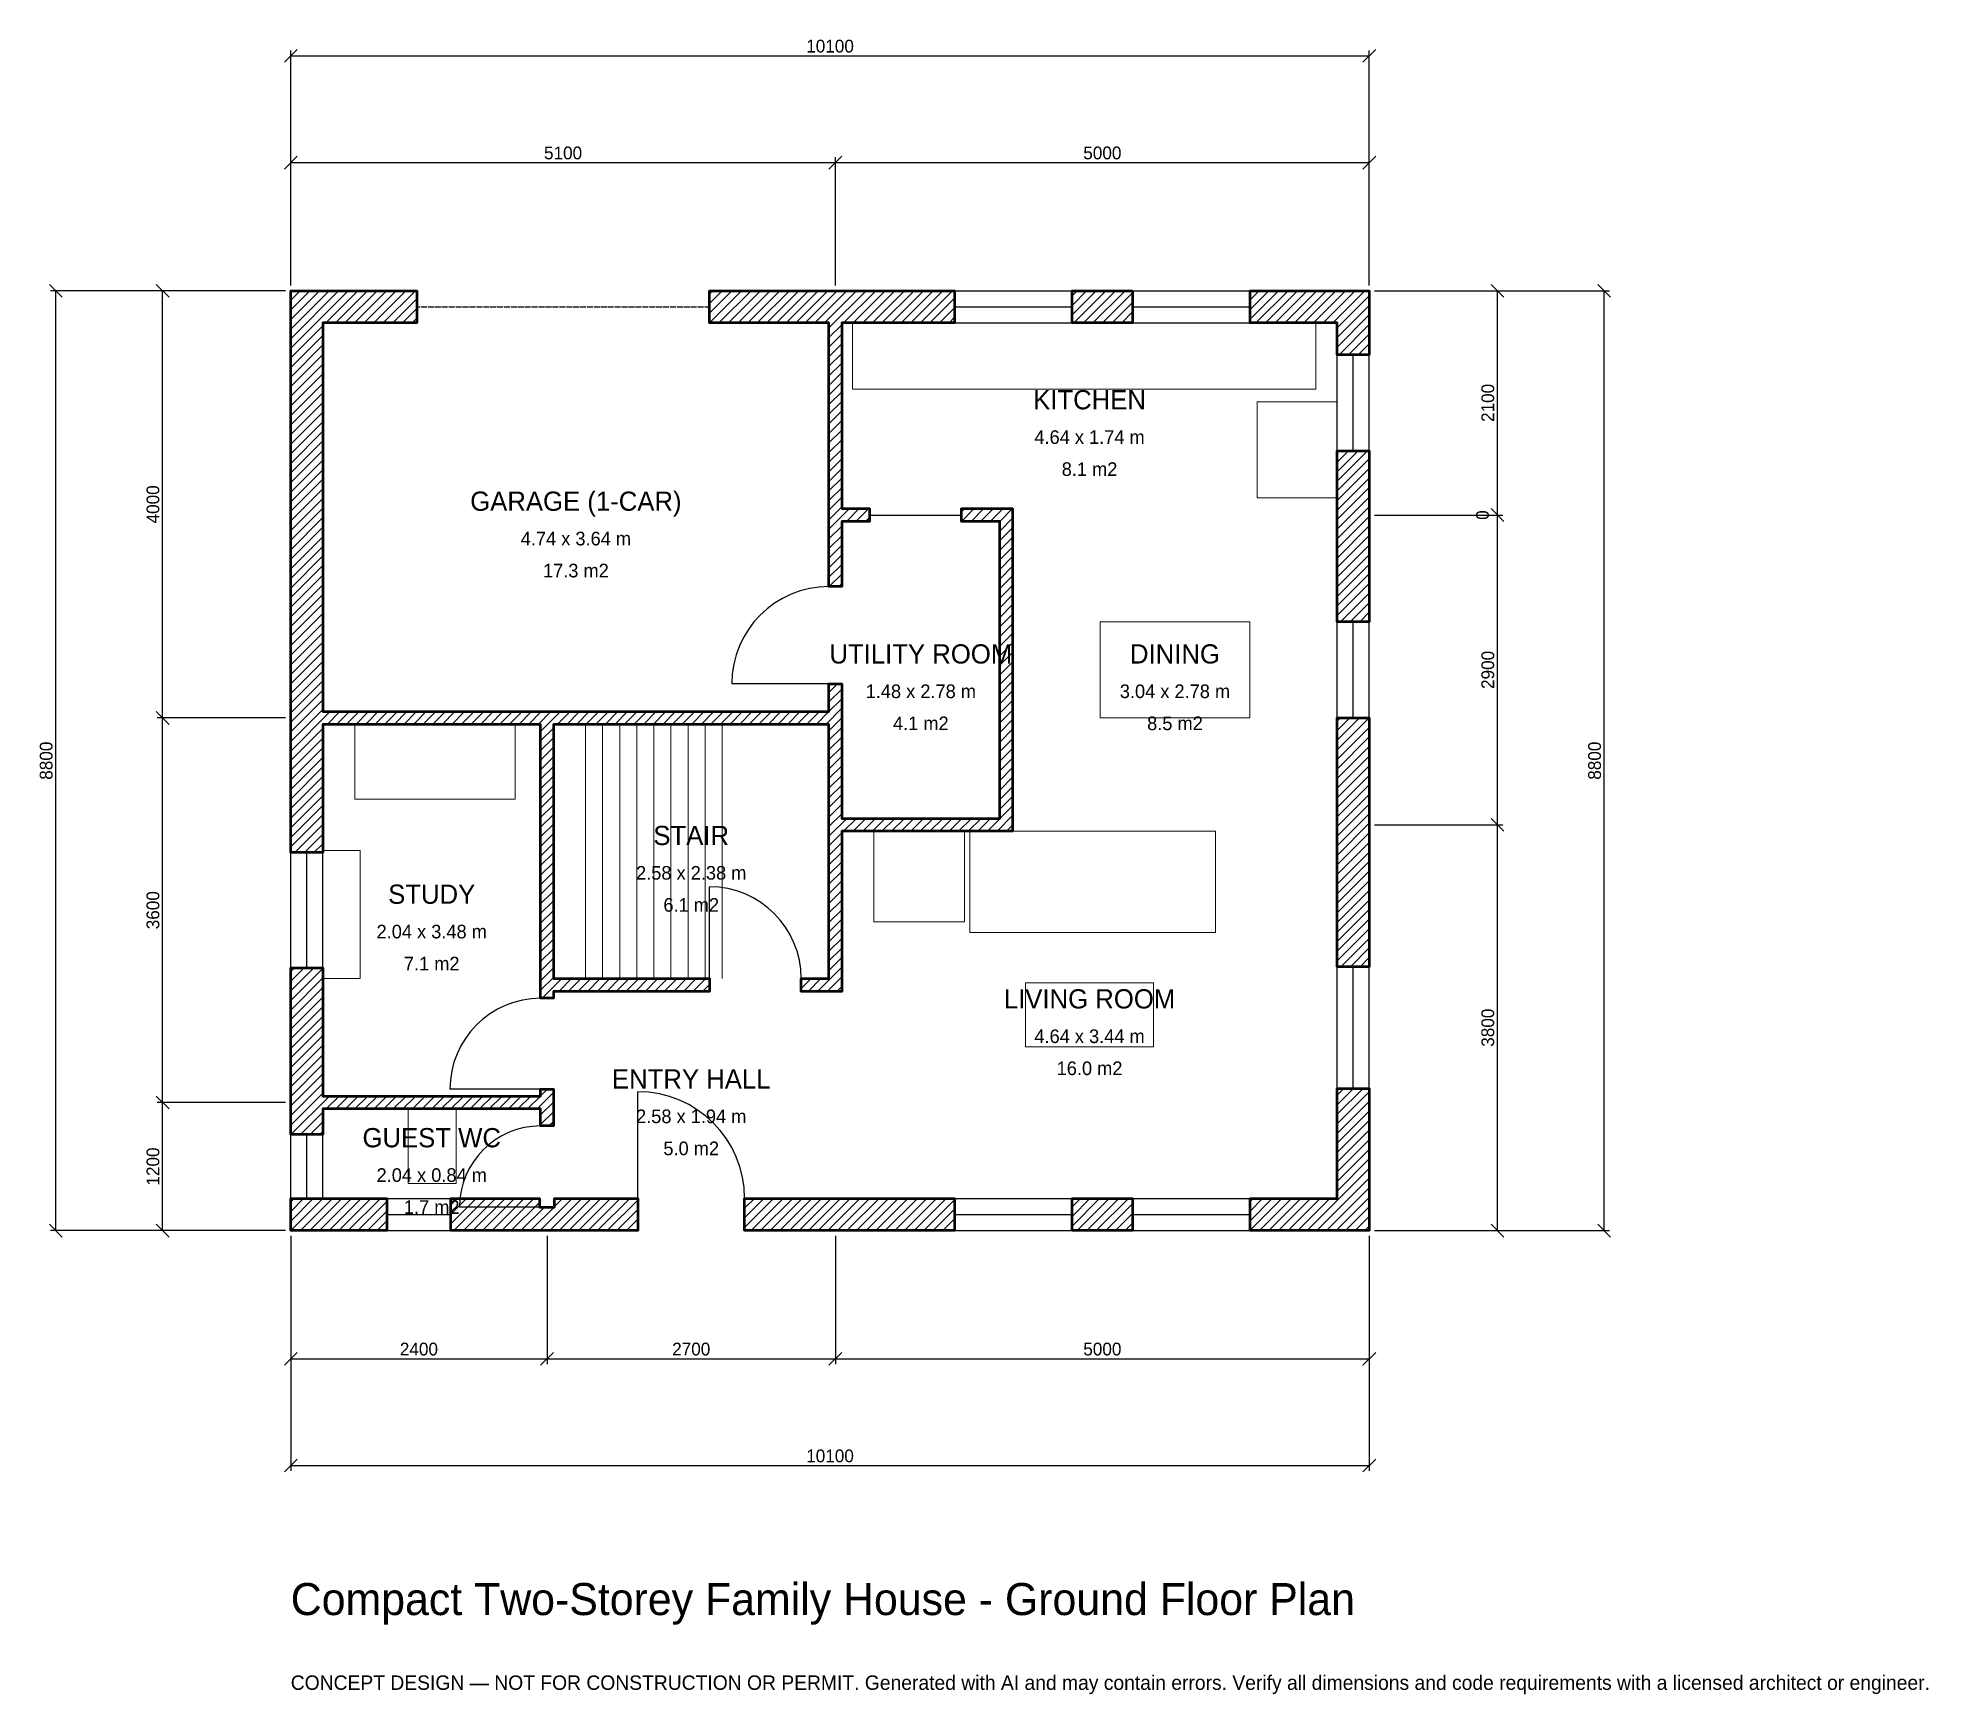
# Model space of a CAD drawing. Header units: millimetres. Extents: x -2369 to 15333, y -4341 to 11169.
import ezdxf
from ezdxf.enums import TextEntityAlignment as Align

# ---------------------------------------------------------------- set-up
doc = ezdxf.new("R2010")
doc.units = ezdxf.units.MM
doc.linetypes.add('DASHED', pattern=[1.524, 1.27, -0.254])
for name, color, linetype, lineweight in [('A-ANNO-DIMS', 1, 'Continuous', 13), ('A-ANNO-TEXT', 7, 'Continuous', 18), ('A-AREA-IDEN', 7, 'Continuous', 18), ('A-DOOR', 2, 'Continuous', 25), ('A-FLOR-FIXT', 9, 'Continuous', 13), ('A-FLOR-STRS', 3, 'Continuous', 18), ('A-FURN', 9, 'Continuous', 13), ('A-GLAZ', 4, 'Continuous', 25), ('A-WALL', 7, 'Continuous', 50), ('A-WALL-PATT', 8, 'Continuous', 13)]:
    doc.layers.add(name, color=color, linetype=linetype, lineweight=lineweight)
doc.dimstyles.new('PLAN', dxfattribs={"dimtxt": 120, "dimasz": 80, "dimexe": 50, "dimexo": 50, "dimgap": 30, "dimtad": 1, "dimdec": 0, "dimtsz": 60, "dimcen": 2.5, "dimclrd": 1, "dimclre": 1, "dimazin": 3, "dimtfac": 1, "dimtmove": 0, "dimatfit": 3})

msp = doc.modelspace()

# ---------------------------------------------------------------- hatches: boundary and pattern name
at = {"layer": 'A-WALL-PATT'}
h = msp.add_hatch(dxfattribs=at)
h.set_pattern_fill('ANSI31', color=8, scale=20)
h.paths.add_polyline_path([(2460, 0), (2460, -0.001), (2340, -0.001), (2340, 0), (2250, 0), (1500, 0), (1500, 300), (2250, 300), (2330, 300), (2330, 220), (2470, 220), (2470, 300), (2550, 300), (3250, 300), (3250, 0), (2550, 0), (2460, 0)])
h.paths.add_polyline_path([(300, 0), (300, -0.001), (0, -0.001), (0, 0), (-0.001, 0), (-0.001, 300), (0, 300), (300, 300), (310, 300), (900, 300), (900, 0), (300, 0)])
h.paths.add_polyline_path([(0, 1050), (0, 1140), (-0.001, 1140), (-0.001, 1260), (0, 1260), (0, 1350), (0, 2460), (300, 2460), (300, 1350), (300, 1260), (2340, 1260), (2340, 1325), (2460, 1325), (2460, 1260), (2460, 1140), (2460, 980), (2340, 980), (2340, 1140), (300, 1140), (300, 1050), (300, 900), (0, 900), (0, 1050)])
h.paths.add_polyline_path([(0, 4650), (0, 4740), (-0.001, 4740), (-0.001, 4860), (0, 4860), (0, 4950), (0, 8500), (-0.001, 8500), (-0.001, 8800), (0, 8800), (0, 8800.001), (300, 8800.001), (300, 8800), (1180, 8800), (1180, 8500), (300, 8500), (300, 4950), (300, 4860), (2340, 4860), (2460, 4860), (5040, 4860), (5040, 5120), (5160, 5120), (5160, 4860), (5160, 4740), (5160, 3860), (6640, 3860), (6640, 6640), (6280, 6640), (6280, 6760), (6640, 6760), (6760, 6760), (6760, 6640), (6760, 3860), (6760, 3740), (6640, 3740), (5160, 3740), (5160, 2360), (5160, 2240), (5040, 2240), (4780, 2240), (4780, 2360), (5040, 2360), (5040, 3740), (5040, 3860), (5040, 4740), (2460, 4740), (2460, 2360), (3920, 2360), (3920, 2240), (2460, 2240), (2460, 2175), (2340, 2175), (2340, 2240), (2340, 2360), (2340, 4740), (300, 4740), (300, 4650), (300, 3540), (0, 3540), (0, 4650)])
h.paths.add_polyline_path([(4950, 8800), (5040, 8800), (5040, 8800.001), (5160, 8800.001), (5160, 8800), (5250, 8800), (6216.6667, 8800), (6216.6667, 8500), (5250, 8500), (5160, 8500), (5160, 6760), (5420, 6760), (5420, 6640), (5160, 6640), (5160, 6030), (5040, 6030), (5040, 6640), (5040, 6640), (5040, 6760), (5040, 8500), (4950, 8500), (3920, 8500), (3920, 8800), (4950, 8800)])
h.paths.add_polyline_path([(7883.3333, 8800), (7883.3333, 8500), (7316.6667, 8500), (7316.6667, 8800), (7883.3333, 8800)])
h.paths.add_polyline_path([(9800, 8800), (9800, 8800.001), (10100, 8800.001), (10100, 8800), (10100.001, 8800), (10100.001, 8500), (10100, 8500), (10100, 8200), (9800, 8200), (9800, 8500), (8983.3333, 8500), (8983.3333, 8800), (9800, 8800)])
h.paths.add_polyline_path([(10100, 6850), (10100, 6550), (10100, 5700), (9800, 5700), (9800, 6550), (9800, 6850), (9800, 7300), (10100, 7300), (10100, 6850)])
h.paths.add_polyline_path([(10100, 3950), (10100, 3650), (10100, 2470), (9800, 2470), (9800, 3650), (9800, 3950), (9800, 4800), (10100, 4800), (10100, 3950)])
h.paths.add_polyline_path([(10100, 300), (10100.001, 300), (10100.001, 0), (10100, 0), (10100, -0.001), (9800, -0.001), (9800, 0), (8983.3333, 0), (8983.3333, 300), (9800, 300), (9800, 1330), (10100, 1330), (10100, 300)])
h.paths.add_polyline_path([(7316.6667, 0), (7316.6667, 300), (7883.3333, 300), (7883.3333, 0), (7316.6667, 0)])
h.paths.add_polyline_path([(5250, 0), (4950, 0), (4250, 0), (4250, 300), (4950, 300), (5250, 300), (6216.6667, 300), (6216.6667, 0), (5250, 0)])

# ---------------------------------------------------------------- linework, layer by layer
at = {"layer": 'A-DOOR', "linetype": 'DASHED'}
msp.add_line((1180, 8650), (3920, 8650), dxfattribs=at)
at = {"layer": 'A-DOOR'}
for p, q in [((5420, 6700), (6280, 6700)), ((5040, 5120), (4130, 5120)), ((3920, 2360), (3920, 3220)), ((2340, 1325), (1490, 1325)), ((3250, 300), (3250, 1300)), ((2340, 220), (1580, 220))]:
    msp.add_line(p, q, dxfattribs=at)
for centre, radius, start, end in [((5040, 5120), 910, 90, 180), ((3920, 2360), 860, 0, 90), ((2340, 1325), 850, 90, 180), ((3250, 300), 1000, 0, 90), ((2340, 220), 760, 90, 180)]:
    msp.add_arc(centre, radius, start, end, dxfattribs=at)
at = {"layer": 'A-FLOR-FIXT'}
for points in [[(5260, 7880), (9600, 7880), (9600, 8500), (5260, 8500)], [(1100, 440), (1550, 440), (1550, 1140), (1100, 1140)]]:
    msp.add_lwpolyline(points, close=True, dxfattribs=at)
at = {"layer": 'A-FLOR-STRS'}
for p, q in [((2760, 2360), (2760, 4740)), ((2920, 2360), (2920, 4740)), ((3080, 2360), (3080, 4740)), ((3240, 2360), (3240, 4740)), ((3400, 2360), (3400, 4740)), ((3560, 2360), (3560, 4740)), ((3720, 2360), (3720, 4740)), ((3880, 2360), (3880, 4740)), ((4040, 2360), (4040, 4740))]:
    msp.add_line(p, q, dxfattribs=at)
at = {"layer": 'A-FURN'}
for points in [[(9050, 6860), (9800, 6860), (9800, 7760), (9050, 7760)], [(7580, 4800), (8980, 4800), (8980, 5700), (7580, 5700)], [(600, 4040), (2100, 4040), (2100, 4740), (600, 4740)], [(5460, 2890), (6310, 2890), (6310, 3740), (5460, 3740)], [(6360, 2790), (8660, 2790), (8660, 3740), (6360, 3740)], [(300, 2360), (650, 2360), (650, 3560), (300, 3560)], [(6880, 1720), (8080, 1720), (8080, 2320), (6880, 2320)]]:
    msp.add_lwpolyline(points, close=True, dxfattribs=at)
at = {"layer": 'A-GLAZ'}
for p, q in [((6216.6667, 8800), (7316.6667, 8800)), ((7883.3333, 8800), (8983.3333, 8800)), ((6216.6667, 8650), (7316.6667, 8650)), ((6216.6667, 8500), (7316.6667, 8500)), ((7883.3333, 8650), (8983.3333, 8650)), ((7883.3333, 8500), (8983.3333, 8500)), ((9800, 7300), (9800, 8200)), ((9950, 7300), (9950, 8200)), ((10100, 7300), (10100, 8200)), ((9800, 4800), (9800, 5700)), ((9950, 4800), (9950, 5700)), ((10100, 4800), (10100, 5700)), ((0, 2460), (0, 3540)), ((150, 2460), (150, 3540)), ((300, 2460), (300, 3540)), ((9800, 1330), (9800, 2470)), ((9950, 1330), (9950, 2470)), ((10100, 1330), (10100, 2470)), ((0, 300), (0, 900)), ((150, 300), (150, 900)), ((300, 300), (300, 900)), ((900, 300), (1500, 300)), ((6216.6667, 300), (7316.6667, 300)), ((7883.3333, 300), (8983.3333, 300)), ((900, 150), (1500, 150)), ((900, 0), (1500, 0)), ((6216.6667, 150), (7316.6667, 150)), ((6216.6667, 0), (7316.6667, 0)), ((7883.3333, 150), (8983.3333, 150)), ((7883.3333, 0), (8983.3333, 0))]:
    msp.add_line(p, q, dxfattribs=at)
at = {"layer": 'A-WALL'}
for points in [[(0, 4650), (0, 4740), (-0.001, 4740), (-0.001, 4860), (0, 4860), (0, 4950), (0, 8500), (-0.001, 8500), (-0.001, 8800), (0, 8800), (0, 8800.001), (300, 8800.001), (300, 8800), (1180, 8800), (1180, 8500), (300, 8500), (300, 4950), (300, 4860), (2340, 4860), (2460, 4860), (5040, 4860), (5040, 5120), (5160, 5120), (5160, 4860), (5160, 4740), (5160, 3860), (6640, 3860), (6640, 6640), (6280, 6640), (6280, 6760), (6640, 6760), (6760, 6760), (6760, 6640), (6760, 3860), (6760, 3740), (6640, 3740), (5160, 3740), (5160, 2360), (5160, 2240), (5040, 2240), (4780, 2240), (4780, 2360), (5040, 2360), (5040, 3740), (5040, 3860), (5040, 4740), (2460, 4740), (2460, 2360), (3920, 2360), (3920, 2240), (2460, 2240), (2460, 2175), (2340, 2175), (2340, 2240), (2340, 2360), (2340, 4740), (300, 4740), (300, 4650), (300, 3540), (0, 3540), (0, 4650)], [(4950, 8800), (5040, 8800), (5040, 8800.001), (5160, 8800.001), (5160, 8800), (5250, 8800), (6216.6667, 8800), (6216.6667, 8500), (5250, 8500), (5160, 8500), (5160, 6760), (5420, 6760), (5420, 6640), (5160, 6640), (5160, 6030), (5040, 6030), (5040, 6640), (5040, 6640), (5040, 6760), (5040, 8500), (4950, 8500), (3920, 8500), (3920, 8800), (4950, 8800)], [(7883.3333, 8800), (7883.3333, 8500), (7316.6667, 8500), (7316.6667, 8800), (7883.3333, 8800)], [(9800, 8800), (9800, 8800.001), (10100, 8800.001), (10100, 8800), (10100.001, 8800), (10100.001, 8500), (10100, 8500), (10100, 8200), (9800, 8200), (9800, 8500), (8983.3333, 8500), (8983.3333, 8800), (9800, 8800)], [(10100, 6850), (10100, 6550), (10100, 5700), (9800, 5700), (9800, 6550), (9800, 6850), (9800, 7300), (10100, 7300), (10100, 6850)], [(10100, 3950), (10100, 3650), (10100, 2470), (9800, 2470), (9800, 3650), (9800, 3950), (9800, 4800), (10100, 4800), (10100, 3950)], [(0, 1050), (0, 1140), (-0.001, 1140), (-0.001, 1260), (0, 1260), (0, 1350), (0, 2460), (300, 2460), (300, 1350), (300, 1260), (2340, 1260), (2340, 1325), (2460, 1325), (2460, 1260), (2460, 1140), (2460, 980), (2340, 980), (2340, 1140), (300, 1140), (300, 1050), (300, 900), (0, 900), (0, 1050)], [(10100, 300), (10100.001, 300), (10100.001, 0), (10100, 0), (10100, -0.001), (9800, -0.001), (9800, 0), (8983.3333, 0), (8983.3333, 300), (9800, 300), (9800, 1330), (10100, 1330), (10100, 300)], [(300, 0), (300, -0.001), (0, -0.001), (0, 0), (-0.001, 0), (-0.001, 300), (0, 300), (300, 300), (310, 300), (900, 300), (900, 0), (300, 0)], [(2460, 0), (2460, -0.001), (2340, -0.001), (2340, 0), (2250, 0), (1500, 0), (1500, 300), (2250, 300), (2330, 300), (2330, 220), (2470, 220), (2470, 300), (2550, 300), (3250, 300), (3250, 0), (2550, 0), (2460, 0)], [(5250, 0), (4950, 0), (4250, 0), (4250, 300), (4950, 300), (5250, 300), (6216.6667, 300), (6216.6667, 0), (5250, 0)], [(7316.6667, 0), (7316.6667, 300), (7883.3333, 300), (7883.3333, 0), (7316.6667, 0)]]:
    msp.add_lwpolyline(points, close=True, dxfattribs=at)

# ---------------------------------------------------------------- texts
at = {"layer": 'A-ANNO-TEXT'}
for s, height, p in [('Compact Two-Storey Family House - Ground Floor Plan', 300, (0, -3600)), ('CONCEPT DESIGN — NOT FOR CONSTRUCTION OR PERMIT. Generated with AI and may contain errors. Verify all dimensions and code requirements with a licensed architect or engineer.', 135, (0, -4300))]:
    msp.add_text(s, height=height, dxfattribs=at).set_placement(p)
at = {"layer": 'A-AREA-IDEN'}
for s, height, p in [('KITCHEN', 180, (7480, 7780)), ('4.64 x 1.74 m', 127.5, (7480, 7430)), ('8.1 m2', 127.5, (7480, 7130)), ('GARAGE (1-CAR)', 180, (2670, 6830)), ('4.74 x 3.64 m', 127.5, (2670, 6480)), ('17.3 m2', 127.5, (2670, 6180)), ('UTILITY ROOM', 180, (5900, 5400)), ('DINING', 180, (8280, 5400)), ('1.48 x 2.78 m', 127.5, (5900, 5050)), ('3.04 x 2.78 m', 127.5, (8280, 5050)), ('4.1 m2', 127.5, (5900, 4750)), ('8.5 m2', 127.5, (8280, 4750)), ('STAIR', 180, (3750, 3700)), ('2.58 x 2.38 m', 127.5, (3750, 3350)), ('STUDY', 180, (1320, 3150)), ('6.1 m2', 127.5, (3750, 3050)), ('2.04 x 3.48 m', 127.5, (1320, 2800)), ('7.1 m2', 127.5, (1320, 2500)), ('LIVING ROOM', 180, (7480, 2170)), ('4.64 x 3.44 m', 127.5, (7480, 1820)), ('ENTRY HALL', 180, (3750, 1420)), ('16.0 m2', 127.5, (7480, 1520)), ('2.58 x 1.94 m', 127.5, (3750, 1070)), ('GUEST WC', 180, (1320, 870)), ('5.0 m2', 127.5, (3750, 770)), ('2.04 x 0.84 m', 127.5, (1320, 520)), ('1.7 m2', 127.5, (1320, 220))]:
    msp.add_text(s, height=height, dxfattribs=at).set_placement(p, align=Align.MIDDLE_CENTER)

# ---------------------------------------------------------------- dimensions: what is measured, and where the dimension line sits
at = {"layer": 'A-ANNO-DIMS'}
for base, p1, p2, text in [((0, 11000), (0, 8800), (10100, 8800), '10100'), ((0, 10000), (0, 8800), (5100, 8800), '5100'), ((5100, 10000), (5100, 8800), (10100, 8800), '5000'), ((0, -1200), (0, 0), (2400, 0), '2400'), ((0, -2200), (0, 0), (10100, 0), '10100'), ((2400, -1200), (2400, 0), (5100, 0), '2700'), ((5100, -1200), (5100, 0), (10100, 0), '5000')]:
    msp.add_linear_dim(base=base, p1=p1, p2=p2, text=text, dimstyle='PLAN', dxfattribs=at).render()
for base, p1, p2, text in [((-2200, 0), (0, 0), (0, 8800), '8800'), ((-1200, 4800), (0, 4800), (0, 8800), '4000'), ((11300, 6700), (10100, 6700), (10100, 8800), '2100'), ((12300, 0), (10100, 0), (10100, 8800), '8800'), ((11300, 3800), (10100, 3800), (10100, 6700), '2900'), ((11300, 6700), (10100, 6700), (10100, 6700), '0'), ((-1200, 1200), (0, 1200), (0, 4800), '3600'), ((11300, 0), (10100, 0), (10100, 3800), '3800'), ((-1200, 0), (0, 0), (0, 1200), '1200')]:
    msp.add_linear_dim(base=base, p1=p1, p2=p2, angle=90, text=text, dimstyle='PLAN', dxfattribs=at).render()

doc.saveas('drawing.dxf')
